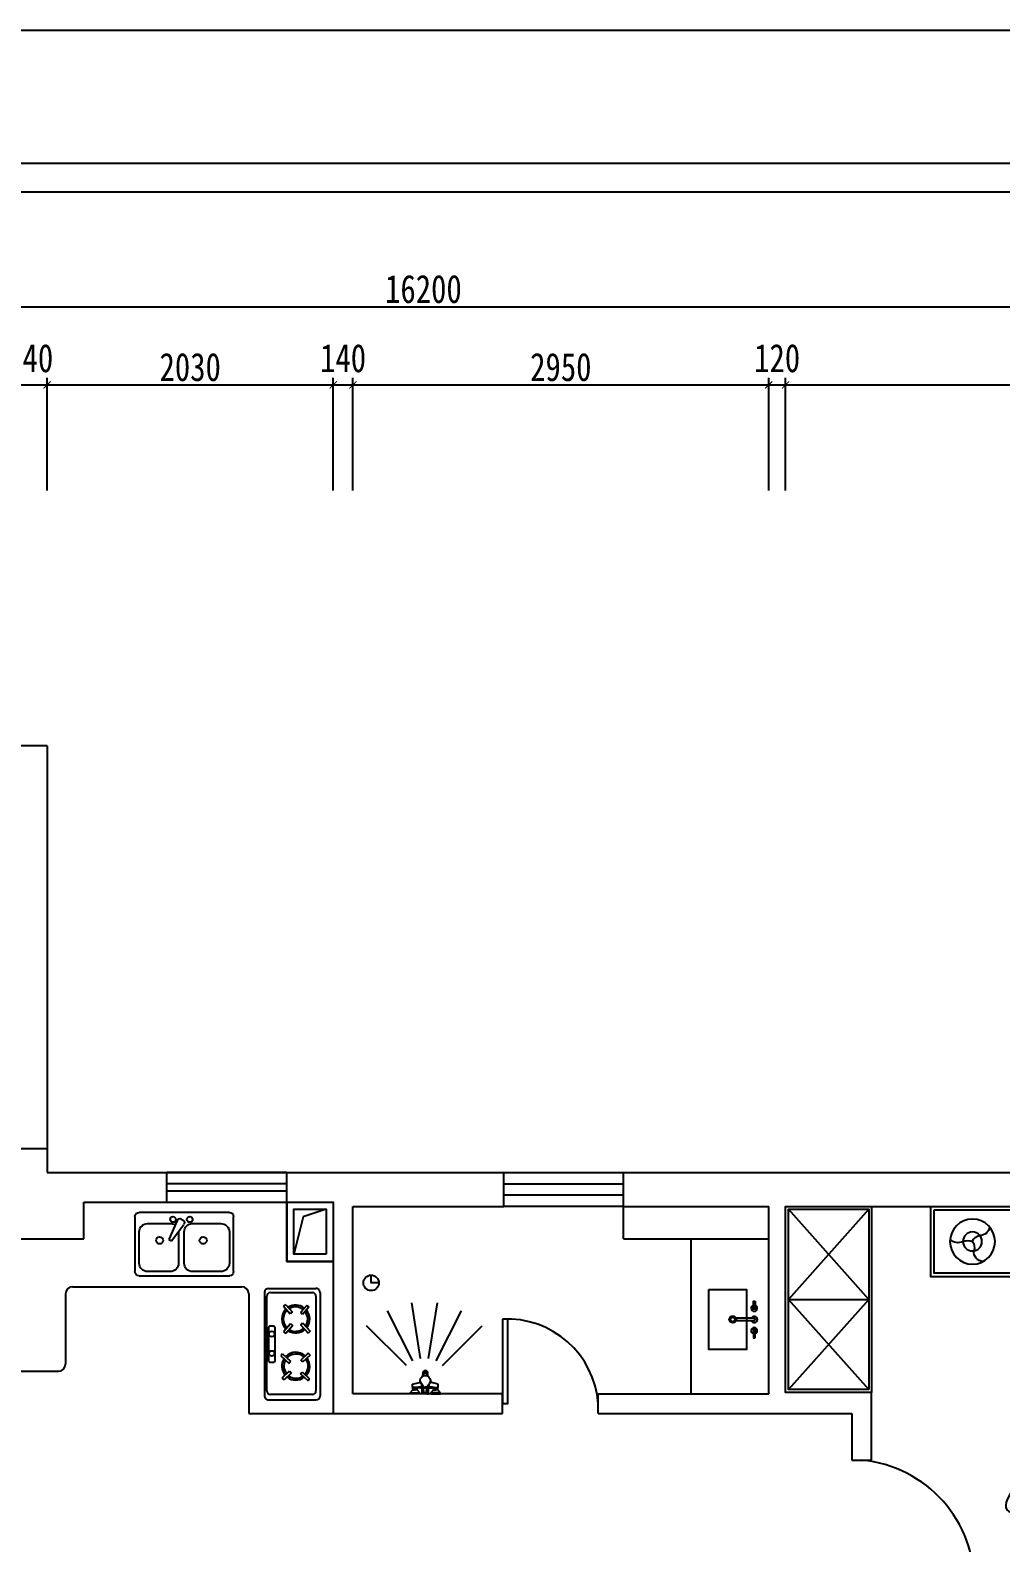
# Model space of a CAD drawing. Header units: millimetres. Extents: x 80308 to 204088, y -952573 to -878525.
# Drawn here: x 185081 to 191968, y -889262 to -878525 of the extents above; entities that cross this region are included whole.
import ezdxf

# ---------------------------------------------------------------- set-up
doc = ezdxf.new("R2010")
doc.units = ezdxf.units.MM
doc.header["$PDMODE"] = 3
doc.linetypes.add('DASHED2', pattern=[0.375, 0.25, -0.125])
for name, color, linetype in [('06其他', 8, 'Continuous'), ('250', 250, 'Continuous'), ('IDS-FIXT', 31, 'Continuous'), ('JP-洁具灶具', 2, 'Continuous'), ('JP-活动家具', 1, 'Continuous'), ('JP-高位家具', 1, 'Continuous'), ('细线', 250, 'Continuous')]:
    doc.layers.add(name, color=color, linetype=linetype)
doc.styles.add('DIM', font='simhei.ttf', dxfattribs={"width": 0.8})
doc.dimstyles.new('1-50', dxfattribs={"dimscale": 50, "dimtxt": 4, "dimasz": 1, "dimexe": 1, "dimexo": 0.1, "dimgap": 0.5, "dimtad": 1, "dimdec": 0, "dimdsep": 46, "dimtxsty": 'DIM', "dimblk": 'ARCHTICK', "dimcen": 4, "dimdle": 1, "dimclrd": 3, "dimclre": 3, "dimclrt": 1, "dimadec": 0, "dimazin": 0, "dimtfac": 1, "dimtdec": 0, "dimtmove": 2, "dimatfit": 3, "dimldrblk": 'DOT', "dimfxl": 15, "dimfxlon": 1, "dimarcsym": 0})

# ---------------------------------------------------------------- blocks, each defined once
blk = doc.blocks.new('_ArchTick')
at = {"color": 0, "linetype": 'ByBlock', "const_width": 0.15}
blk.add_lwpolyline([(-0.5, -0.5), (0.5, 0.5)], dxfattribs=at)
blk = doc.blocks.new('*D242')
at = {"layer": '250', "color": 3, "lineweight": -2}
for p, q in [((184961, -881793), (184961, -880993)), ((185201, -881793), (185201, -880993)), ((184911, -881043), (185251, -881043))]:
    blk.add_line(p, q, dxfattribs=at)
at = {"layer": 'Defpoints', "color": 0}
for p in [(185201, -881043), (185201, -884809), (184961, -885049)]:
    blk.add_point(p, dxfattribs=at)
at = {"layer": '250', "color": 3, "lineweight": -2, "xscale": 50, "yscale": 50, "zscale": 50, "rotation": 180}
blk.add_blockref('_ArchTick', (184961, -881043), dxfattribs=at)
at = {"layer": '250', "color": 3, "lineweight": -2, "xscale": 50, "yscale": 50, "zscale": 50}
blk.add_blockref('_ArchTick', (185201, -881043), dxfattribs=at)
at = {"layer": '250', "color": 1, "insert": (185081, -880854), "char_height": 200, "attachment_point": 5, "style": 'DIM'}
blk.add_mtext('240', dxfattribs=at)
blk = doc.blocks.new('_Dot')
at = {"color": 0, "linetype": 'ByBlock', "lineweight": -2}
blk.add_line((-0.5, 0), (-1, 0), dxfattribs=at)
at = {"color": 0, "linetype": 'ByBlock', "const_width": 0.5}
blk.add_lwpolyline([(-0.25, 0, 1), (0.25, 0, 1)], format="xyb", close=True, dxfattribs=at)
blk = doc.blocks.new('*D243')
at = {"layer": '250', "color": 3, "lineweight": -2}
for p, q in [((185201, -881793), (185201, -880993)), ((187231, -881793), (187231, -880993)), ((185151, -881043), (187281, -881043))]:
    blk.add_line(p, q, dxfattribs=at)
at = {"layer": 'Defpoints', "color": 0}
for p in [(187231, -881043), (185201, -884809), (187231, -888469)]:
    blk.add_point(p, dxfattribs=at)
at = {"layer": '250', "color": 3, "lineweight": -2, "xscale": 50, "yscale": 50, "zscale": 50, "rotation": 180}
blk.add_blockref('_ArchTick', (185201, -881043), dxfattribs=at)
at = {"layer": '250', "color": 3, "lineweight": -2, "xscale": 50, "yscale": 50, "zscale": 50}
blk.add_blockref('_ArchTick', (187231, -881043), dxfattribs=at)
at = {"layer": '250', "color": 1, "insert": (186216, -880917), "char_height": 200, "attachment_point": 5, "style": 'DIM'}
blk.add_mtext('2030', dxfattribs=at)
blk = doc.blocks.new('*D244')
at = {"layer": '250', "color": 3, "lineweight": -2}
for p, q in [((187231, -881793), (187231, -880993)), ((187371, -881793), (187371, -880993)), ((187181, -881043), (187421, -881043))]:
    blk.add_line(p, q, dxfattribs=at)
at = {"layer": 'Defpoints', "color": 0}
for p in [(187371, -881043), (187371, -888079), (187231, -888469)]:
    blk.add_point(p, dxfattribs=at)
at = {"layer": '250', "color": 3, "lineweight": -2, "xscale": 50, "yscale": 50, "zscale": 50, "rotation": 180}
blk.add_blockref('_ArchTick', (187231, -881043), dxfattribs=at)
at = {"layer": '250', "color": 3, "lineweight": -2, "xscale": 50, "yscale": 50, "zscale": 50}
blk.add_blockref('_ArchTick', (187371, -881043), dxfattribs=at)
at = {"layer": '250', "color": 1, "insert": (187301, -880854), "char_height": 200, "attachment_point": 5, "style": 'DIM'}
blk.add_mtext('140', dxfattribs=at)
blk = doc.blocks.new('*D245')
at = {"layer": '250', "color": 3, "lineweight": -2}
for p, q in [((187371, -881793), (187371, -880993)), ((190321, -881793), (190321, -880993)), ((187321, -881043), (190371, -881043))]:
    blk.add_line(p, q, dxfattribs=at)
at = {"layer": 'Defpoints', "color": 0}
for p in [(190321, -881043), (187371, -888079), (190321, -888079)]:
    blk.add_point(p, dxfattribs=at)
at = {"layer": '250', "color": 3, "lineweight": -2, "xscale": 50, "yscale": 50, "zscale": 50, "rotation": 180}
blk.add_blockref('_ArchTick', (187371, -881043), dxfattribs=at)
at = {"layer": '250', "color": 3, "lineweight": -2, "xscale": 50, "yscale": 50, "zscale": 50}
blk.add_blockref('_ArchTick', (190321, -881043), dxfattribs=at)
at = {"layer": '250', "color": 1, "insert": (188846, -880917), "char_height": 200, "attachment_point": 5, "style": 'DIM'}
blk.add_mtext('2950', dxfattribs=at)
blk = doc.blocks.new('*D246')
at = {"layer": '250', "color": 3, "lineweight": -2}
for p, q in [((190321, -881793), (190321, -880993)), ((190441, -881793), (190441, -880993)), ((190271, -881043), (190491, -881043))]:
    blk.add_line(p, q, dxfattribs=at)
at = {"layer": 'Defpoints', "color": 0}
for p in [(190441, -881043), (190321, -888079), (190441, -888079)]:
    blk.add_point(p, dxfattribs=at)
at = {"layer": '250', "color": 3, "lineweight": -2, "xscale": 50, "yscale": 50, "zscale": 50, "rotation": 180}
blk.add_blockref('_ArchTick', (190321, -881043), dxfattribs=at)
at = {"layer": '250', "color": 3, "lineweight": -2, "xscale": 50, "yscale": 50, "zscale": 50}
blk.add_blockref('_ArchTick', (190441, -881043), dxfattribs=at)
at = {"layer": '250', "color": 1, "insert": (190381, -880854), "char_height": 200, "attachment_point": 5, "style": 'DIM'}
blk.add_mtext('120', dxfattribs=at)
blk = doc.blocks.new('*D247')
at = {"layer": '250', "color": 3, "lineweight": -2}
for p, q in [((190441, -881793), (190441, -880993)), ((195731, -881793), (195731, -880993)), ((190391, -881043), (195781, -881043))]:
    blk.add_line(p, q, dxfattribs=at)
at = {"layer": 'Defpoints', "color": 0}
for p in [(195731, -881043), (190441, -888079), (195731, -888159)]:
    blk.add_point(p, dxfattribs=at)
at = {"layer": '250', "color": 3, "lineweight": -2, "xscale": 50, "yscale": 50, "zscale": 50, "rotation": 180}
blk.add_blockref('_ArchTick', (190441, -881043), dxfattribs=at)
at = {"layer": '250', "color": 3, "lineweight": -2, "xscale": 50, "yscale": 50, "zscale": 50}
blk.add_blockref('_ArchTick', (195731, -881043), dxfattribs=at)
at = {"layer": '250', "color": 1, "insert": (193086, -880917), "char_height": 200, "attachment_point": 5, "style": 'DIM'}
blk.add_mtext('5290', dxfattribs=at)
blk = doc.blocks.new('*D195')
at = {"layer": '250', "color": 3, "lineweight": -2}
for p, q in [((179771, -881239), (179771, -880439)), ((195971, -881239), (195971, -880439)), ((179721, -880489), (196021, -880489))]:
    blk.add_line(p, q, dxfattribs=at)
at = {"layer": 'Defpoints', "color": 0}
for p in [(195971, -880489), (179771, -881793), (195971, -881793)]:
    blk.add_point(p, dxfattribs=at)
at = {"layer": '250', "color": 3, "lineweight": -2, "xscale": 50, "yscale": 50, "zscale": 50, "rotation": 180}
blk.add_blockref('_ArchTick', (179771, -880489), dxfattribs=at)
at = {"layer": '250', "color": 3, "lineweight": -2, "xscale": 50, "yscale": 50, "zscale": 50}
blk.add_blockref('_ArchTick', (195971, -880489), dxfattribs=at)
at = {"layer": '250', "color": 1, "insert": (187871, -880363), "char_height": 200, "attachment_point": 5, "style": 'DIM'}
blk.add_mtext('16200', dxfattribs=at)
blk = doc.blocks.new('*D205')
at = {"layer": '250', "color": 3, "lineweight": -2}
for p, q in [((197797, -889694), (197797, -886794)), ((197047, -886844), (197847, -886844)), ((197047, -889644), (197847, -889644))]:
    blk.add_line(p, q, dxfattribs=at)
at = {"layer": 'Defpoints', "color": 0}
for p in [(185316, -886844), (197797, -886844), (194146, -889644)]:
    blk.add_point(p, dxfattribs=at)
at = {"layer": '250', "color": 3, "lineweight": -2, "xscale": 50, "yscale": 50, "zscale": 50}
for p, rotation in [((197797, -886844), 90), ((197797, -889644), 270)]:
    blk.add_blockref('_ArchTick', p, dxfattribs=dict(at, rotation=rotation))
at = {"layer": '250', "color": 1, "insert": (197671, -888244), "char_height": 200, "attachment_point": 5, "rotation": 90, "style": 'DIM'}
blk.add_mtext('2800', dxfattribs=at)
blk = doc.blocks.new('*D206')
at = {"layer": '250', "color": 3, "lineweight": -2}
for p, q in [((197797, -886894), (197797, -886584)), ((197047, -886634), (197847, -886634)), ((197047, -886844), (197847, -886844))]:
    blk.add_line(p, q, dxfattribs=at)
at = {"layer": 'Defpoints', "color": 0}
for p in [(186856, -886634), (197797, -886634), (185316, -886844)]:
    blk.add_point(p, dxfattribs=at)
at = {"layer": '250', "color": 3, "lineweight": -2, "xscale": 50, "yscale": 50, "zscale": 50}
for p, rotation in [((197797, -886634), 90), ((197797, -886844), 270)]:
    blk.add_blockref('_ArchTick', p, dxfattribs=dict(at, rotation=rotation))
at = {"layer": '250', "color": 1, "insert": (197655, -886739), "char_height": 200, "attachment_point": 5, "rotation": 90, "style": 'DIM'}
blk.add_mtext('210', dxfattribs=at)
blk = doc.blocks.new('*D207')
at = {"layer": '250', "color": 3, "lineweight": -2}
for p, q in [((197047, -886634), (197847, -886634)), ((197047, -886634), (197847, -886634)), ((197797, -886634), (197797, -886634))]:
    blk.add_line(p, q, dxfattribs=at)
at = {"layer": 'Defpoints', "color": 0}
for p in [(183616, -886634), (186856, -886634), (197797, -886634)]:
    blk.add_point(p, dxfattribs=at)
at = {"layer": '250', "color": 1, "insert": (197655, -886634), "char_height": 200, "attachment_point": 5, "rotation": 90, "style": 'DIM'}
blk.add_mtext('0', dxfattribs=at)
blk = doc.blocks.new('*D208')
at = {"layer": '250', "color": 3, "lineweight": -2}
for p, q in [((197797, -886684), (197797, -883794)), ((197047, -883844), (197847, -883844)), ((197047, -886634), (197847, -886634))]:
    blk.add_line(p, q, dxfattribs=at)
at = {"layer": 'Defpoints', "color": 0}
for p in [(183376, -883844), (197797, -883844), (183616, -886634)]:
    blk.add_point(p, dxfattribs=at)
at = {"layer": '250', "color": 3, "lineweight": -2, "xscale": 50, "yscale": 50, "zscale": 50}
for p, rotation in [((197797, -883844), 90), ((197797, -886634), 270)]:
    blk.add_blockref('_ArchTick', p, dxfattribs=dict(at, rotation=rotation))
at = {"layer": '250', "color": 1, "insert": (197671, -885239), "char_height": 200, "attachment_point": 5, "rotation": 90, "style": 'DIM'}
blk.add_mtext('2790', dxfattribs=at)
blk = doc.blocks.new('*D209')
at = {"layer": '250', "color": 3, "lineweight": -2}
for p, q in [((197797, -883894), (197797, -883554)), ((197047, -883604), (197847, -883604)), ((197047, -883844), (197847, -883844))]:
    blk.add_line(p, q, dxfattribs=at)
at = {"layer": 'Defpoints', "color": 0}
for p in [(179946, -883604), (197797, -883604), (183376, -883844)]:
    blk.add_point(p, dxfattribs=at)
at = {"layer": '250', "color": 3, "lineweight": -2, "xscale": 50, "yscale": 50, "zscale": 50}
for p, rotation in [((197797, -883604), 90), ((197797, -883844), 270)]:
    blk.add_blockref('_ArchTick', p, dxfattribs=dict(at, rotation=rotation))
at = {"layer": '250', "color": 1, "insert": (197655, -883724), "char_height": 200, "attachment_point": 5, "rotation": 90, "style": 'DIM'}
blk.add_mtext('240', dxfattribs=at)
blk = doc.blocks.new('*D210')
at = {"layer": '250', "color": 3, "lineweight": -2}
for p, q in [((197047, -883604), (197847, -883604)), ((197047, -883604), (197847, -883604)), ((197797, -883604), (197797, -883604))]:
    blk.add_line(p, q, dxfattribs=at)
at = {"layer": 'Defpoints', "color": 0}
for p in [(179946, -883604), (183616, -883604), (197797, -883604)]:
    blk.add_point(p, dxfattribs=at)
at = {"layer": '250', "color": 1, "insert": (197655, -883604), "char_height": 200, "attachment_point": 5, "rotation": 90, "style": 'DIM'}
blk.add_mtext('0', dxfattribs=at)
blk = doc.blocks.new('*D211')
at = {"layer": '250', "color": 3, "lineweight": -2}
for p, q in [((197047, -882384), (197847, -882384)), ((197797, -883654), (197797, -882334)), ((197047, -883604), (197847, -883604))]:
    blk.add_line(p, q, dxfattribs=at)
at = {"layer": 'Defpoints', "color": 0}
for p in [(179536, -882384), (197797, -882384), (183616, -883604)]:
    blk.add_point(p, dxfattribs=at)
at = {"layer": '250', "color": 3, "lineweight": -2, "xscale": 50, "yscale": 50, "zscale": 50}
for p, rotation in [((197797, -882384), 90), ((197797, -883604), 270)]:
    blk.add_blockref('_ArchTick', p, dxfattribs=dict(at, rotation=rotation))
at = {"layer": '250', "color": 1, "insert": (197671, -882994), "char_height": 200, "attachment_point": 5, "rotation": 90, "style": 'DIM'}
blk.add_mtext('1220', dxfattribs=at)
blk = doc.blocks.new('*D212')
at = {"layer": '250', "color": 3, "lineweight": -2}
for p, q in [((197797, -882434), (197797, -882094)), ((197047, -882144), (197847, -882144)), ((197047, -882384), (197847, -882384))]:
    blk.add_line(p, q, dxfattribs=at)
at = {"layer": 'Defpoints', "color": 0}
for p in [(179396, -882144), (197797, -882144), (179536, -882384)]:
    blk.add_point(p, dxfattribs=at)
at = {"layer": '250', "color": 3, "lineweight": -2, "xscale": 50, "yscale": 50, "zscale": 50}
for p, rotation in [((197797, -882144), 90), ((197797, -882384), 270)]:
    blk.add_blockref('_ArchTick', p, dxfattribs=dict(at, rotation=rotation))
at = {"layer": '250', "color": 1, "insert": (197655, -882264), "char_height": 200, "attachment_point": 5, "rotation": 90, "style": 'DIM'}
blk.add_mtext('240', dxfattribs=at)
blk = doc.blocks.new('*D213')
at = {"layer": '250', "color": 3, "lineweight": -2}
for p, q in [((197047, -882144), (197847, -882144)), ((197047, -882144), (197847, -882144)), ((197797, -882144), (197797, -882144))]:
    blk.add_line(p, q, dxfattribs=at)
at = {"layer": 'Defpoints', "color": 0}
for p in [(179396, -882144), (179946, -882144), (197797, -882144)]:
    blk.add_point(p, dxfattribs=at)
at = {"layer": '250', "color": 1, "insert": (197655, -882144), "char_height": 200, "attachment_point": 5, "rotation": 90, "style": 'DIM'}
blk.add_mtext('0', dxfattribs=at)
blk = doc.blocks.new('*D228')
at = {"layer": '250', "color": 3, "lineweight": -2}
for p, q in [((178198, -891774), (178198, -886794)), ((178948, -886844), (178148, -886844)), ((178948, -891724), (178148, -891724))]:
    blk.add_line(p, q, dxfattribs=at)
at = {"layer": 'Defpoints', "color": 0}
for p in [(178198, -886844), (187954, -886844), (187954, -891724)]:
    blk.add_point(p, dxfattribs=at)
at = {"layer": '250', "color": 3, "lineweight": -2, "xscale": 50, "yscale": 50, "zscale": 50}
for p, rotation in [((178198, -886844), 90), ((178198, -891724), 270)]:
    blk.add_blockref('_ArchTick', p, dxfattribs=dict(at, rotation=rotation))
at = {"layer": '250', "color": 1, "insert": (178072, -889284), "char_height": 200, "attachment_point": 5, "rotation": 90, "style": 'DIM'}
blk.add_mtext('4880', dxfattribs=at)
blk = doc.blocks.new('*D229')
at = {"layer": '250', "color": 3, "lineweight": -2}
for p, q in [((178198, -886894), (178198, -886584)), ((178948, -886634), (178148, -886634)), ((178948, -886844), (178148, -886844))]:
    blk.add_line(p, q, dxfattribs=at)
at = {"layer": 'Defpoints', "color": 0}
for p in [(178198, -886634), (190934, -886634), (187954, -886844)]:
    blk.add_point(p, dxfattribs=at)
at = {"layer": '250', "color": 3, "lineweight": -2, "xscale": 50, "yscale": 50, "zscale": 50}
for p, rotation in [((178198, -886634), 90), ((178198, -886844), 270)]:
    blk.add_blockref('_ArchTick', p, dxfattribs=dict(at, rotation=rotation))
at = {"layer": '250', "color": 1, "insert": (178009, -886739), "char_height": 200, "attachment_point": 5, "rotation": 90, "style": 'DIM'}
blk.add_mtext('210', dxfattribs=at)
blk = doc.blocks.new('*D230')
at = {"layer": '250', "color": 3, "lineweight": -2}
for p, q in [((178948, -886634), (178148, -886634)), ((178948, -886634), (178148, -886634)), ((178198, -886634), (178198, -886634))]:
    blk.add_line(p, q, dxfattribs=at)
at = {"layer": 'Defpoints', "color": 0}
for p in [(178198, -886634), (187694, -886634), (190934, -886634)]:
    blk.add_point(p, dxfattribs=at)
at = {"layer": '250', "color": 1, "insert": (178009, -886634), "char_height": 200, "attachment_point": 5, "rotation": 90, "style": 'DIM'}
blk.add_mtext('0', dxfattribs=at)
blk = doc.blocks.new('*D231')
at = {"layer": '250', "color": 3, "lineweight": -2}
for p, q in [((178198, -886684), (178198, -883794)), ((178948, -883844), (178148, -883844)), ((178948, -886634), (178148, -886634))]:
    blk.add_line(p, q, dxfattribs=at)
at = {"layer": 'Defpoints', "color": 0}
for p in [(178198, -883844), (183784, -883844), (187694, -886634)]:
    blk.add_point(p, dxfattribs=at)
at = {"layer": '250', "color": 3, "lineweight": -2, "xscale": 50, "yscale": 50, "zscale": 50}
for p, rotation in [((178198, -883844), 90), ((178198, -886634), 270)]:
    blk.add_blockref('_ArchTick', p, dxfattribs=dict(at, rotation=rotation))
at = {"layer": '250', "color": 1, "insert": (178072, -885239), "char_height": 200, "attachment_point": 5, "rotation": 90, "style": 'DIM'}
blk.add_mtext('2790', dxfattribs=at)
blk = doc.blocks.new('*D233')
at = {"layer": '250', "color": 3, "lineweight": -2}
for p, q in [((178948, -883604), (178148, -883604)), ((178948, -883604), (178148, -883604)), ((178198, -883604), (178198, -883604))]:
    blk.add_line(p, q, dxfattribs=at)
at = {"layer": 'Defpoints', "color": 0}
for p in [(178198, -883604), (184024, -883604), (187694, -883604)]:
    blk.add_point(p, dxfattribs=at)
at = {"layer": '250', "color": 1, "insert": (178009, -883604), "char_height": 200, "attachment_point": 5, "rotation": 90, "style": 'DIM'}
blk.add_mtext('0', dxfattribs=at)
blk = doc.blocks.new('*D234')
at = {"layer": '250', "color": 3, "lineweight": -2}
for p, q in [((178948, -882384), (178148, -882384)), ((178198, -883654), (178198, -882334)), ((178948, -883604), (178148, -883604))]:
    blk.add_line(p, q, dxfattribs=at)
at = {"layer": 'Defpoints', "color": 0}
for p in [(178198, -882384), (183474, -882384), (187694, -883604)]:
    blk.add_point(p, dxfattribs=at)
at = {"layer": '250', "color": 3, "lineweight": -2, "xscale": 50, "yscale": 50, "zscale": 50}
for p, rotation in [((178198, -882384), 90), ((178198, -883604), 270)]:
    blk.add_blockref('_ArchTick', p, dxfattribs=dict(at, rotation=rotation))
at = {"layer": '250', "color": 1, "insert": (178072, -882994), "char_height": 200, "attachment_point": 5, "rotation": 90, "style": 'DIM'}
blk.add_mtext('1220', dxfattribs=at)
blk = doc.blocks.new('DWQ129')
for p, q in [((-370, 0), (370, 0)), ((-400, -368), (-400, -30)), ((-369, -356), (-369, -54)), ((-344, -29), (336, -29)), ((361, -54), (361, -356)), ((400, -368), (400, -30)), ((-370, -398), (370, -398)), ((336, -381), (-344, -381))]:
    blk.add_line(p, q)
at = {"color": 251}
for p, q in [((-278, -94), (-265, -79)), ((-278, -94), (-227, -140)), ((-265, -79), (-212, -126)), ((-153, -126), (-92, -70)), ((-139, -140), (-78, -85)), ((-92, -70), (-78, -85)), ((78, -71), (64, -85)), ((64, -85), (115, -138)), ((78, -71), (128, -124)), ((200, -126), (248, -75)), ((213, -141), (262, -86)), ((248, -75), (262, -86)), ((-282, -245), (-230, -197)), ((-271, -262), (-217, -213)), ((-146, -211), (-88, -261)), ((-134, -194), (-76, -245)), ((69, -268), (122, -211)), ((208, -207), (257, -258)), ((-282, -245), (-271, -262)), ((116, -321), (-115, -321)), ((-88, -261), (-76, -245)), ((69, -268), (84, -281)), ((84, -281), (138, -222)), ((193, -220), (245, -274)), ((245, -274), (257, -258)), ((-129, -335), (-129, -357)), ((-115, -370), (116, -370)), ((130, -357), (130, -335))]:
    blk.add_line(p, q, dxfattribs=at)
for centre in [(-73, -346), (67, -346)]:
    blk.add_circle(centre, 19.6, dxfattribs=at)
for centre, radius, start, end in [((370, -30), 30, 0, 90), ((-370, -30), 30, 90, 180), ((-344, -54), 25, 90, 180), ((336, -54), 25, 0, 90), ((-370, -368), 30, 180, 270), ((-344, -356), 25, 180, 270), ((336, -356), 25, 270, 0), ((370, -368), 30, 270, 360)]:
    blk.add_arc(centre, radius, start, end)
for centre, radius, start, end in [((-180, -174), 100, 52.3252, 129.7981), ((-179, -176), 87.6, 55.2274, 128.3044), ((158, -174), 100, 137.5778, 226.0933), ((158, -174), 100, 48.4879, 126.1121), ((158, -172), 87.1, 47.4394, 125.8291), ((-180, -174), 100, 141.2751, 212.8912), ((-179, -176), 87.6, 141.4482, 209.989), ((-183, -171), 54, 208.967, 230.3249), ((-183, -171), 54, 122.9102, 144.3257), ((-183, -171), 54, 34.8915, 56.2494), ((-183, -171), 54, 313.1496, 334.5651), ((-179, -176), 87.6, 329.1709, 42.0403), ((-180, -174), 100, 327.6771, 40.8385), ((158, -172), 87.1, 139.0196, 227.1419), ((163, -170), 57.9, 126.7687, 146.6963), ((163, -170), 57.9, 224.7715, 244.8471), ((163, -170), 57.9, 300.9043, 320.8319), ((163, -170), 57.9, 29.7341, 49.8097), ((158, -172), 87.1, 321.7714, 34.6707), ((158, -174), 100, 321.4884, 37.6396), ((-180, -174), 100, 224.3779, 316.2002), ((-179, -176), 87.6, 223.1761, 316.027), ((-115, -335), 13.7, 90, 180), ((158, -174), 100, 237.5886, 310.0227), ((158, -172), 87.1, 240.4139, 308.581), ((116, -335), 13.7, 0, 90), ((-115, -357), 13.7, 180, 270), ((116, -357), 13.7, 270, 0)]:
    blk.add_arc(centre, radius, start, end, dxfattribs=at)
blk = doc.blocks.new('adsfsfe')
at = {"color": 2, "linetype": 'Continuous'}
for p, q in [((-320, 0), (320, 0)), ((-350, -420), (-350, -30)), ((350, -30), (350, -420)), ((320, -450), (-320, -450))]:
    blk.add_line(p, q, dxfattribs=at)
at = {"color": 1, "linetype": 'Continuous'}
for p, q in [((-320, -90), (-320, -311)), ((-100, -30), (-260, -30)), ((-40, -310), (-40, -90)), ((-1, -90), (-1, -311)), ((260, -30), (59, -30)), ((320, -311), (320, -90)), ((-109, -257), (-92, -247)), ((-109, -257), (-92, -247)), ((-51, -393), (-109, -257)), ((-51, -393), (-109, -257)), ((-92, -247), (-3, -365)), ((-92, -247), (-3, -365)), ((-260, -370), (-100, -370)), ((-22, -403), (-9, -395)), ((-22, -403), (-9, -395)), ((59, -370), (260, -370))]:
    blk.add_line(p, q, dxfattribs=at)
at = {"color": 2, "linetype": 'Continuous'}
for centre, start, end in [((-320, -30), 90, 180), ((-320, -30), 90, 180), ((320, -30), 0, 90), ((320, -30), 0, 90), ((-320, -420), 180, 270), ((-320, -420), 180, 270), ((320, -420), 270, 0), ((320, -420), 270, 0)]:
    blk.add_arc(centre, 30, start, end, dxfattribs=at)
at = {"color": 1, "linetype": 'Continuous'}
for centre, radius, start, end in [((-260, -90), 59.9, 90, 180), ((-100, -90), 59.9, 0, 90), ((59, -90), 59.9, 90, 180), ((260, -90), 59.9, 0, 90), ((-260, -311), 59.9, 180, 270), ((59, -311), 59.9, 180, 270), ((260, -311), 59.9, 270, 0), ((-100, -311), 59.9, 270, 303.393), ((-100, -311), 59.9, 270, 303.393), ((-80, -400), 20, 0, 358.1945), ((-80, -400), 20, 0, 358.1945), ((-32, -386), 20, 200.5377, 300), ((-32, -386), 20, 200.5377, 300), ((-19, -378), 20, 300, 39.4623), ((-19, -378), 20, 300, 39.4623), ((39, -400), 20, 181.8055, 180), ((39, -400), 20, 181.8055, 180)]:
    blk.add_arc(centre, radius, start, end, dxfattribs=at)
at = {"color": 8, "linetype": 'Continuous'}
for centre, start, end in [((-175, -251), 0, 359.1942), ((-175, -251), 0, 359.1942), ((134, -251), 180.8058, 180), ((134, -251), 180.8058, 180)]:
    blk.add_arc(centre, 25, start, end, dxfattribs=at)
blk = doc.blocks.new('941RFD')
at = {"color": 2}
for p, q in [((40964, 8550), (40841, 8550)), ((40964, 8532), (40841, 8532))]:
    blk.add_line(p, q, dxfattribs=at)
for points in [[(40643, 8754), (40909, 8754), (40909, 8328), (40643, 8328)], [(40971, 8671), (40971, 8613), (40959, 8613), (40959, 8671)], [(40971, 8411), (40971, 8469), (40959, 8469), (40959, 8411)]]:
    blk.add_lwpolyline(points, close=True, dxfattribs=at)
for radius in [24, 16]:
    blk.add_circle((40812, 8541), radius, dxfattribs=at)
for centre, radius, start, end in [((40965, 8621), 22, 105.2764, 74.7237), ((40841, 8541), 8.57, 90, 270), ((40965, 8461), 22, 285.2764, 254.7237), ((40965, 8541), 22, 202.9179, 157.0821), ((40964, 8541), 8.57, 270, 90)]:
    blk.add_arc(centre, radius, start, end, dxfattribs=at)
blk = doc.blocks.new('A$C761A5A90')
at = {"color": 8, "ltscale": 120}
for p, q in [((-23, 251), (-86, 646)), ((34, 251), (96, 646)), ((-77, 233), (-258, 589)), ((87, 233), (269, 589)), ((-123, 200), (-405, 483)), ((133, 200), (416, 483))]:
    blk.add_line(p, q, dxfattribs=at)
at = {"layer": 'IDS-FIXT'}
for p, q in [((-20, 123), (-17, 151)), ((-19, 124), (-16, 147)), ((-14, 126), (-12, 139)), ((12, 127), (10, 139)), ((17, 125), (14, 147)), ((18, 125), (15, 151)), ((-108, 8), (-89, 27)), ((-108, 0), (-108, 8)), ((-108, 8), (-40, 8)), ((-40, 0), (-108, 0)), ((-92, 68), (-44, 81)), ((-92, 45), (-92, 68)), ((-87, 45), (-92, 45)), ((-89, 41), (-87, 43)), ((-89, 33), (-89, 41)), ((-89, 41), (-86, 41)), ((-87, 31), (-89, 33)), ((-86, 33), (-89, 33)), ((-89, 27), (-87, 27)), ((-87, 45), (-87, 43)), ((-61, 45), (-87, 45)), ((-87, 43), (-74, 43)), ((-87, 27), (-87, 31)), ((-87, 31), (-74, 31)), ((-87, 27), (-74, 27)), ((-86, 41), (-84, 43)), ((-86, 41), (-86, 33)), ((-86, 33), (-83, 31)), ((-77, 41), (-79, 43)), ((-79, 31), (-77, 33)), ((-77, 33), (-77, 41)), ((-77, 41), (-74, 41)), ((-77, 33), (-74, 33)), ((-61, 43), (-74, 43)), ((-71, 41), (-74, 41)), ((-71, 33), (-74, 33)), ((-61, 31), (-74, 31)), ((-61, 27), (-74, 27)), ((-71, 41), (-69, 43)), ((-71, 33), (-71, 41)), ((-69, 31), (-71, 33)), ((-63, 33), (-66, 31)), ((-63, 41), (-65, 43)), ((-63, 41), (-63, 33)), ((-59, 41), (-63, 41)), ((-63, 33), (-59, 33)), ((-61, 45), (-61, 43)), ((-50, 45), (-61, 45)), ((-59, 41), (-61, 43)), ((-61, 31), (-59, 33)), ((-61, 27), (-61, 31)), ((-59, 27), (-61, 27)), ((-59, 33), (-59, 41)), ((-40, 8), (-59, 27)), ((-40, 8), (-40, 0)), ((-16, 57), (-27, 70)), ((-22, 44), (-15, 44)), ((-22, 0), (-22, 44)), ((-12, 0), (-22, 0)), ((-14, 47), (-14, 51)), ((-14, 47), (0, 47)), ((-11, 6), (-14, 42)), ((-14, 42), (0, 42)), ((-9, 6), (-12, 42)), ((-12, 18), (-12, 0)), ((-11, 8), (0, 8)), ((-11, 6), (0, 6)), ((14, 47), (0, 47)), ((14, 42), (0, 42)), ((11, 8), (0, 8)), ((11, 6), (0, 6)), ((9, 6), (12, 42)), ((11, 6), (14, 42)), ((12, 18), (12, 0)), ((12, 0), (22, 0)), ((14, 47), (14, 51)), ((22, 44), (15, 44)), ((16, 57), (27, 70)), ((22, 0), (22, 44)), ((38, 8), (57, 27)), ((38, 8), (38, 0)), ((106, 8), (38, 8)), ((38, 0), (73, 0)), ((90, 68), (42, 81)), ((48, 45), (59, 45)), ((57, 41), (59, 43)), ((57, 33), (57, 41)), ((57, 41), (61, 41)), ((59, 31), (57, 33)), ((61, 33), (57, 33)), ((57, 27), (59, 27)), ((59, 45), (59, 43)), ((59, 45), (85, 45)), ((59, 43), (72, 43)), ((59, 27), (59, 31)), ((59, 31), (72, 31)), ((59, 27), (72, 27)), ((61, 41), (63, 43)), ((61, 41), (61, 33)), ((61, 33), (64, 31)), ((69, 41), (67, 43)), ((67, 31), (69, 33)), ((69, 41), (72, 41)), ((69, 33), (69, 41)), ((69, 33), (72, 33)), ((85, 43), (72, 43)), ((75, 41), (72, 41)), ((75, 33), (72, 33)), ((85, 31), (72, 31)), ((85, 27), (72, 27)), ((73, 0), (93, 0)), ((75, 41), (77, 43)), ((75, 33), (75, 41)), ((77, 31), (75, 33)), ((84, 33), (81, 31)), ((84, 41), (82, 43)), ((84, 41), (84, 33)), ((87, 41), (84, 41)), ((84, 33), (87, 33)), ((85, 45), (85, 43)), ((85, 45), (90, 45)), ((87, 41), (85, 43)), ((85, 31), (87, 33)), ((85, 27), (85, 31)), ((87, 27), (85, 27)), ((87, 33), (87, 41)), ((106, 8), (87, 27)), ((90, 45), (90, 68)), ((93, 0), (106, 0)), ((106, 0), (106, 8))]:
    blk.add_line(p, q, dxfattribs=at)
for centre, radius, start, end in [((0, 93), 36.1, 319.5542, 220.4458), ((1, 149), 18, 95.4923, 174.5077), ((1, 145), 17.5, 96.9811, 173.0189), ((2, 139), 20.4, 99.0595, 154.6803), ((-1, 137), 11, 87.2058, 172.4054), ((-3, 149), 18, 5.4923, 84.5077), ((-3, 145), 17.5, 6.9811, 83.0189), ((-4, 139), 20.4, 25.3197, 80.9405), ((0, 137), 11, 7.5946, 92.7942), ((-3, 339), 301, 257.8397, 266.4081), ((-47, 38), 11.4, 98.8068, 145.204), ((-41, -1), 46.4, 73.3881, 101.84), ((-42, 6), 44.3, 59.2774, 98.8068), ((-51, 111), 30.8, 284.3003, 301.8624), ((-31, 33), 11.7, 39.2318, 73.3881), ((-1, 66), 25.6, 172.7672, 237.1919), ((-23, 51), 8.55, 0, 40.4458), ((-10, 45), 4.75, 143.1301, 216.8699), ((0, 27), 24.2, 241.9275, 298.0725), ((23, 51), 8.55, 139.5542, 180), ((10, 45), 4.75, 323.1301, 36.8699), ((-1, 66), 25.6, 308.018, 2.6898), ((40, 6), 44.3, 81.1932, 120.7226), ((-3, 339), 301, 274.7401, 282.1603), ((29, 33), 11.7, 106.6119, 127.7119), ((39, -1), 46.4, 78.16, 106.6119), ((49, 111), 30.8, 241.6884, 255.6997), ((45, 38), 11.4, 34.796, 81.1932)]:
    blk.add_arc(centre, radius, start, end, dxfattribs=at)
blk = doc.blocks.new('OKKO')
at = {"layer": 'JP-活动家具', "color": 2}
blk.add_lwpolyline([(98180, 1097), (98180, 1697), (97680, 1697), (97680, 1097)], close=True, dxfattribs=at)
at = {"layer": 'JP-活动家具', "color": 1}
blk.add_lwpolyline([(98155, 1122), (98155, 1672), (97705, 1672), (97705, 1122)], close=True, dxfattribs=at)
at = {"layer": 'JP-活动家具', "color": 3}
blk.add_circle((97930, 1393), 160, dxfattribs=at)
at = {"layer": 'JP-活动家具', "color": 1}
blk.add_circle((97931, 1393), 67.5, dxfattribs=at)
for centre, radius, start, end in [((98039, 1449), 65, 94.5472, 184.0046), ((97859, 1473), 70.8, 184.3234, 274.4208), ((97889, 1337), 69.8, 52.7692, 110.655), ((97906, 1458), 70.2, 291.5496, 349.0602), ((98003, 1292), 80.7, 155.5061, 225.9952), ((97852, 1359), 86, 336.8898, 23.1102)]:
    blk.add_arc(centre, radius, start, end, dxfattribs=at)
blk = doc.blocks.new('A$C3BA354AF')
at = {"color": 2, "ltscale": 1000}
for p, q in [((600, 2177), (600, 177)), ((2100, 2177), (600, 2177)), ((2100, 177), (2100, 2177)), ((2100, 1577), (718, 1577)), ((600, 177), (2100, 177))]:
    blk.add_line(p, q, dxfattribs=at)
blk.add_line((2100, 1627), (2100, 2177))
at = {"color": 1, "ltscale": 1000}
for p, q in [((2100, 2147), (600, 2147)), ((600, 1637), (2121, 673))]:
    blk.add_line(p, q, dxfattribs=at)
at = {"color": 8, "linetype": 'DASHED2', "ltscale": 0.5}
for p, q in [((600, 1617), (2100, 510)), ((2100, 1497), (875, 1497))]:
    blk.add_line(p, q, dxfattribs=at)
at = {"color": 8, "ltscale": 1000}
for p, q in [((600, 377), (2100, 377)), ((600, 127), (2100, 127))]:
    blk.add_line(p, q, dxfattribs=at)
at = {"color": 3}
blk.add_lwpolyline([(1836, 2177), (1836, 2137), (936, 2137), (936, 2177)], close=True, dxfattribs=at)
at = {"color": 1, "ltscale": 1000}
for points, knots in [([(878, 1964), (899, 1971), (939, 1985), (1023, 2024), (1100, 1999), (1198, 2054), (1210, 1967), (1134, 1921), (1134, 1855), (1134, 1833)], [0, 0, 0, 0, 70.314327, 132.712823, 281.06886, 345.030234, 373.143701, 508.899423, 574.349148, 574.349148, 574.349148, 574.349148]), ([(1585, 1813), (1519, 1920), (1422, 2078), (1605, 2034), (1692, 2011), (1749, 2009), (1787, 2009)], [0, 0, 0, 0, 257.192142, 380.388355, 440.188761, 557.045341, 557.045341, 557.045341, 557.045341]), ([(1693, 1977), (1714, 1984), (1753, 1998), (1837, 2037), (1914, 2012), (2012, 2067), (2024, 1980), (1949, 1934), (1949, 1868), (1949, 1846)], [0, 0, 0, 0, 70.314327, 132.712823, 281.06886, 345.030234, 373.143701, 508.899423, 574.349148, 574.349148, 574.349148, 574.349148]), ([(771, 1800), (705, 1907), (608, 2065), (790, 2021), (877, 1998), (935, 1996), (972, 1996)], [0, 0, 0, 0, 257.192142, 380.388355, 440.188761, 557.045341, 557.045341, 557.045341, 557.045341]), ([(1564, 1877), (1521, 1798), (1438, 1643), (1653, 1729), (1753, 1710), (1831, 1692), (1912, 1714), (1974, 1715), (2068, 1690), (1950, 1834), (1943, 1905), (1940, 1934)], [0, 0, 0, 0, 197.98522, 383.798459, 461.536852, 537.063609, 629.138715, 719.341985, 744.183766, 895.041347, 1000.692483, 1000.692483, 1000.692483, 1000.692483]), ([(750, 1864), (707, 1785), (624, 1630), (839, 1716), (938, 1697), (1016, 1679), (1098, 1701), (1160, 1702), (1254, 1677), (1135, 1821), (1128, 1892), (1126, 1921)], [0, 0, 0, 0, 197.98522, 383.798459, 461.536852, 537.063609, 629.138715, 719.341985, 744.183766, 895.041347, 1000.692483, 1000.692483, 1000.692483, 1000.692483])]:
    blk.add_open_spline(points, degree=3, knots=knots, dxfattribs=at)
at = {"color": 2, "ltscale": 1000}
blk.add_open_spline([(600, 184), (530, 105), (501, -12), (711, 10), (818, 68), (1009, 3), (1228, 86), (1472, 27), (1400, 77), (1684, 3), (1901, 94), (2148, -32), (2179, 111), (2067, 313), (2191, 478), (2109, 703), (2103, 809), (2100, 869)], degree=3, knots=[0, 0, 0, 0, 140.356688, 240.855445, 374.272085, 514.628774, 800.960617, 1037.309606, 1234.977718, 1501.883052, 1872.056655, 1990.732643, 2052.345442, 2125.407537, 2467.000811, 2608.004871, 2786.638856, 2786.638856, 2786.638856, 2786.638856], dxfattribs=at)
at = {"layer": 'JP-高位家具', "color": 7, "xscale": -1, "rotation": 270}
blk.add_blockref('OKKO', (-1097, -96003), dxfattribs=at)
blk = doc.blocks.new('esrfgrrtgjhtfy')
at = {"layer": '06其他', "color": 4, "linetype": 'ByBlock'}
for p, q in [((871846, 80042), (899351, 80042)), ((872038, 79849), (899159, 79849))]:
    blk.add_line(p, q, dxfattribs=at)
at = {"layer": '细线', "color": 1, "lineweight": -3}
blk.add_lwpolyline([(870703, 80935), (900137, 80935), (900137, 59717), (870703, 59717)], close=True, dxfattribs=at)

msp = doc.modelspace()

# ---------------------------------------------------------------- linework, layer by layer
at = {"layer": '250', "color": 0}
for p, q in [((185201.1, -883604.4), (184961.1, -883604.4)), ((185201.1, -886464.4), (184781.1, -886464.4)), ((185201.1, -886634.4), (188441.1, -886634.4)), ((188441.1, -886874.4), (188441.1, -886634.4)), ((189291.1, -886634.4), (195971.1, -886634.4)), ((189291.1, -886874.4), (189291.1, -886634.4)), ((185461.1, -887104.4), (185461.1, -886844.4)), ((185461.1, -886844.4), (186901.1, -886844.4)), ((187371.1, -888204.4), (187371.1, -886874.4)), ((187371.1, -886874.4), (188441.1, -886874.4)), ((189291.1, -886874.4), (190321.1, -886874.4)), ((189291.1, -887104.4), (189291.1, -886874.4)), ((189291.1, -886874.4), (189291.1, -886874.4)), ((190321.1, -888204.4), (190321.1, -886874.4)), ((190441.1, -888194.4), (190441.1, -886874.4)), ((190441.1, -886874.4), (193571.1, -886874.4)), ((184781.1, -887104.4), (185461.1, -887104.4)), ((189291.1, -887104.4), (190321.1, -887104.4)), ((187231.1, -887264.4), (187231.1, -888344.4)), ((188431.1, -888204.4), (187371.1, -888204.4)), ((188431.1, -888344.4), (188431.1, -888204.4)), ((189111.1, -888344.4), (189111.1, -888204.4)), ((189111.1, -888204.4), (190321.1, -888204.4)), ((191051.1, -888194.4), (190441.1, -888194.4)), ((191051.1, -888674.4), (191051.1, -888194.4)), ((187231.1, -888344.4), (188431.1, -888344.4)), ((189111.1, -888344.4), (190911.1, -888344.4)), ((190911.1, -888344.4), (190911.1, -888674.4)), ((190911.1, -888674.4), (191051.1, -888674.4))]:
    msp.add_line(p, q, dxfattribs=at)
at = {"layer": '250'}
msp.add_line((185201.1, -883604.4), (185201.1, -886634.4), dxfattribs=at)
at = {"layer": '250', "color": 3}
for p, q in [((186051.1, -886844.4), (186051.1, -886634.4)), ((186901.1, -886634.4), (186051.1, -886634.4)), ((186901.1, -886844.4), (186901.1, -886634.4)), ((188441.1, -886634.4), (189291.1, -886634.4)), ((186901.1, -886714.4), (186051.1, -886714.4)), ((186051.1, -886764.4), (186901.1, -886764.4)), ((188441.1, -886714.4), (189291.1, -886714.4)), ((189291.1, -886794.4), (188441.1, -886794.4)), ((186051.1, -886844.4), (186901.1, -886844.4)), ((189291.1, -886874.4), (188441.1, -886874.4))]:
    msp.add_line(p, q, dxfattribs=at)
at = {"layer": '250', "color": 1}
for p, q in [((186901.1, -886844.4), (186901.1, -887264.4)), ((187181.1, -886894.4), (187018.5, -886947.6)), ((187018.5, -886947.6), (186951.1, -887214.4)), ((186901.1, -887264.4), (187231.1, -887264.4))]:
    msp.add_line(p, q, dxfattribs=at)
at = {"layer": '250', "color": 2}
for p, q in [((189771.1, -888204.4), (189771.1, -887104.4)), ((185381.1, -887444.4), (186581.1, -887444.4)), ((185331.1, -887494.4), (185331.1, -887994.4)), ((186631.1, -887494.4), (186631.1, -888344.4)), ((184881.1, -888044.4), (185281.1, -888044.4)), ((186631.1, -888344.4), (187231.1, -888344.4))]:
    msp.add_line(p, q, dxfattribs=at)
at = {"layer": '250', "color": 1}
for points in [[(187231.1, -887264.4), (186901.1, -887264.4), (186901.1, -886844.4), (187231.1, -886844.4)], [(187181.1, -887214.4), (186951.1, -887214.4), (186951.1, -886894.4), (187181.1, -886894.4)], [(191031.1, -888174.4), (190461.1, -888174.4), (190461.1, -886894.4), (191031.1, -886894.4)]]:
    msp.add_lwpolyline(points, close=True, dxfattribs=at)
at = {"layer": '250', "color": 2}
for points in [[(191051.1, -888194.4), (190441.1, -888194.4), (190441.1, -886874.4), (191051.1, -886874.4)], [(188431.1, -887674.4), (188431.1, -888274.4), (188471.1, -888274.4), (188471.1, -887674.4)]]:
    msp.add_lwpolyline(points, close=True, dxfattribs=at)
at = {"layer": '250', "color": 1}
for points in [[(191031.1, -886894.4), (190461.1, -887534.4), (191031.1, -887534.4), (190461.1, -888174.4)], [(191031.1, -888174.4), (190461.1, -887534.4), (191031.1, -887534.4), (190461.1, -886894.4)]]:
    msp.add_lwpolyline(points, dxfattribs=at)
at = {"layer": '250', "color": 0}
msp.add_lwpolyline([(187554.7, -887417.2), (187499.7, -887417.2), (187499.7, -887362.2)], dxfattribs=at)
msp.add_circle((187499.7, -887417.2), 55, dxfattribs=at)
at = {"layer": '250', "color": 2}
for centre, radius, start, end in [((185381.1, -887494.4), 50, 90, 180), ((186581.1, -887494.4), 50, 0, 90), ((188464.3, -888322.1), 648.6, 4.22146, 92.93121), ((185281.1, -887994.4), 50, 270, 0), ((185281.1, -887994.4), 50, 270, 0), ((190897.4, -889554.4), 884, 358.70357, 84.56351)]:
    msp.add_arc(centre, radius, start, end, dxfattribs=at)

# ---------------------------------------------------------------- block references
at = {"color": 7, "xscale": 1.05600000006234, "yscale": 1.056000000055064, "zscale": 1.056}
msp.add_blockref('esrfgrrtgjhtfy', (-746456.8, -963992.7), dxfattribs=at)
at = {"color": 0}
msp.add_blockref('941RFD', (149253.5, -896217.6), dxfattribs=at)
at = {"layer": '250', "color": 0}
msp.add_blockref('A$C3BA354AF', (191471.1, -889051.1), dxfattribs=at)
at = {"layer": 'IDS-FIXT', "xscale": -1}
msp.add_blockref('A$C761A5A90', (187884, -888204.4), dxfattribs=at)
at = {"layer": 'JP-洁具灶具', "xscale": -1, "rotation": 180}
msp.add_blockref('adsfsfe', (186174.2, -887366.7), dxfattribs=at)
at = {"layer": 'JP-洁具灶具', "xscale": 0.9899999999967546, "yscale": 0.9899999999906868, "zscale": 0.9900000000000001, "rotation": 270.000200601772}
msp.add_blockref('DWQ129', (187137.2, -887851.8), dxfattribs=at)

# ---------------------------------------------------------------- dimensions: what is measured, and where the dimension line sits
at = {"layer": '250', "color": 0}
for base, p1, p2, picture, middle in [((195971.1, -880489.1), (179771.1, -881792.9), (195971.1, -881792.9), '*D195', (187871.1, -880362.9)), ((185201.1, -881042.9), (184961.1, -885049.3), (185201.1, -884809.3), '*D242', (185081.1, -880854.2)), ((187231.1, -881042.9), (185201.1, -884809.3), (187231.1, -888469.3), '*D243', (186216.1, -880916.7)), ((187371.1, -881042.9), (187231.1, -888469.3), (187371.1, -888079.3), '*D244', (187301.1, -880854.2)), ((190321.1, -881042.9), (187371.1, -888079.3), (190321.1, -888079.3), '*D245', (188846.1, -880916.7)), ((190441.1, -881042.9), (190321.1, -888079.3), (190441.1, -888079.3), '*D246', (190381.1, -880854.2)), ((195731.1, -881042.9), (190441.1, -888079.3), (195731.1, -888159.3), '*D247', (193086.1, -880916.7))]:
    dim = msp.add_linear_dim(base=base, p1=p1, p2=p2, dimstyle='1-50', dxfattribs=at)
    dim.commit()
    dim.dimension.update_dxf_attribs({"geometry": picture, "text_midpoint": middle})
for base, p1, p2, picture, middle in [((197797, -882144.4), (179536.4, -882384.4), (179396.4, -882144.4), '*D212', (197654.5, -882264.4)), ((197797.038628, -882144.3990774), (179396.3732579, -882144.3990774), (179946.3732579, -882144.3990774), '*D213', (197654.5110845, -882144.3990774)), ((197797, -883604.4), (183376.4, -883844.4), (179946.4, -883604.4), '*D209', (197654.5, -883724.4)), ((197797.038628, -883604.3990774), (179946.3732579, -883604.3990774), (183616.3732579, -883604.3990774), '*D210', (197654.5110845, -883604.3990774)), ((197797.038628, -886634.3990774), (186856.3732579, -886634.3990774), (183616.3732579, -886634.3990774), '*D207', (197654.5110845, -886634.3990774)), ((197797, -886634.4), (185316.4, -886844.4), (186856.4, -886634.4), '*D206', (197654.5, -886739.4))]:
    dim = msp.add_linear_dim(base=base, p1=p1, p2=p2, angle=270, dimstyle='1-50', dxfattribs=at)
    dim.commit()
    dim.dimension.update_dxf_attribs({"geometry": picture, "text_midpoint": middle, "dimtype": 160})
for base, p1, p2, picture, middle in [((178197.8, -882384.4), (187694, -883604.4), (183474, -882384.4), '*D234', (178071.7, -882994.4)), ((197797, -882384.4), (183616.4, -883604.4), (179536.4, -882384.4), '*D211', (197670.9, -882994.4)), ((178197.8161807, -883604.3990774), (184024.0345095, -883604.3990774), (187694.0345095, -883604.3990774), '*D233', (178009.1925852, -883604.3990774)), ((178197.8, -883844.4), (187694, -886634.4), (183784, -883844.4), '*D231', (178071.7, -885239.4)), ((197797, -883844.4), (183616.4, -886634.4), (183376.4, -883844.4), '*D208', (197670.9, -885239.4)), ((178197.8, -886634.4), (187954, -886844.4), (190934, -886634.4), '*D229', (178009.2, -886739.4)), ((178197.8161807, -886634.3990774), (190934.0345095, -886634.3990774), (187694.0345095, -886634.3990774), '*D230', (178009.1925852, -886634.3990774)), ((178197.8, -886844.4), (187954, -891724.4), (187954, -886844.4), '*D228', (178071.7, -889284.4)), ((197797, -886844.4), (194146.4, -889644.4), (185316.4, -886844.4), '*D205', (197670.9, -888244.4))]:
    dim = msp.add_linear_dim(base=base, p1=p1, p2=p2, angle=270, dimstyle='1-50', dxfattribs=at)
    dim.commit()
    dim.dimension.update_dxf_attribs({"geometry": picture, "text_midpoint": middle})

doc.saveas('drawing.dxf')
